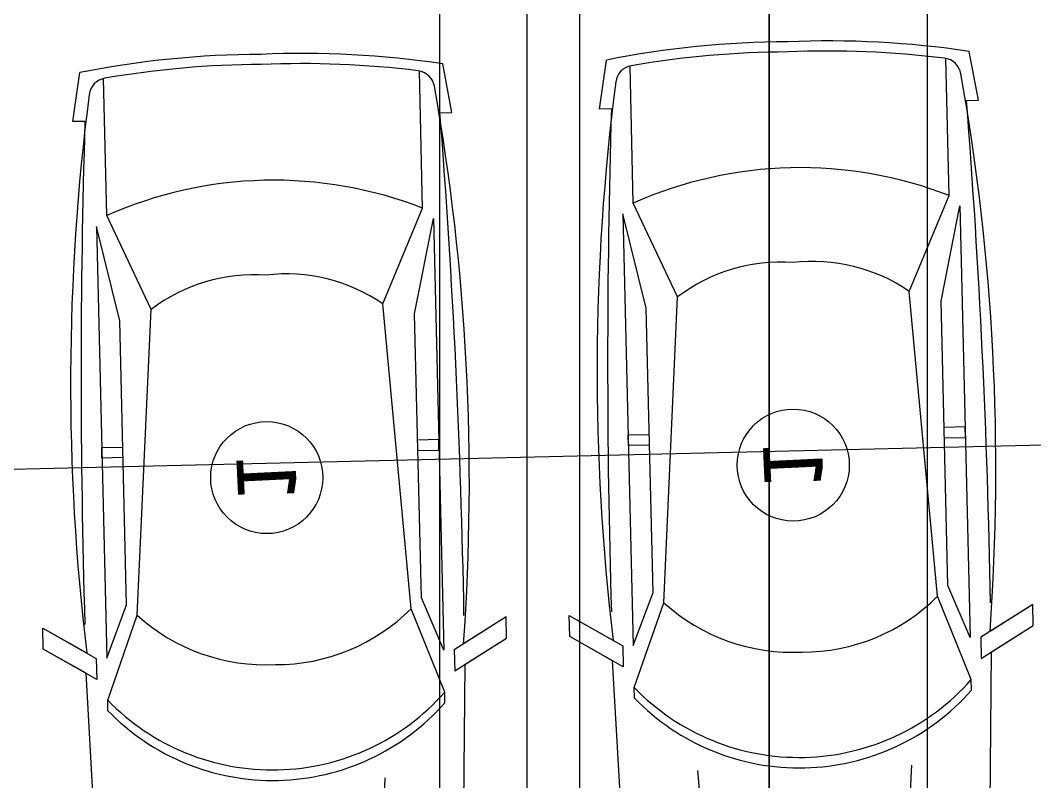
# Model space of a CAD drawing. Header units: millimetres. Extents: x 43168.9 to 43194.6, y -25545.1 to -25543.4.
# Drawn here: x 43170.5008 to 43170.5971, y -25544.7521 to -25544.6798 of the extents above; entities that cross this region are included whole.
import ezdxf
from ezdxf.enums import TextEntityAlignment as Align

# ---------------------------------------------------------------- set-up
doc = ezdxf.new("R2010")
doc.units = ezdxf.units.MM
doc.header["$LTSCALE"] = 200
doc.linetypes.add('DASHDOT', pattern=[1, 0.5, -0.25, 0, -0.25])
doc.linetypes.add('DASHDOT2', pattern=[0.5, 0.25, -0.125, 0, -0.125])
for name, color, linetype in [('aks_sgh', 5, 'DASHDOT2'), ('kesitcizgisi_sgh', 22, 'Continuous'), ('olcuic_sgh', 183, 'Continuous'), ('yapi-yaklasma_sgh', 41, 'DASHDOT')]:
    doc.layers.add(name, color=color, linetype=linetype)
doc.styles.add('text1', font='VERDANA.TTF')

msp = doc.modelspace()

# ---------------------------------------------------------------- linework, layer by layer
at = {"linetype": 'DASHDOT'}
msp.add_line((43170.57187957279, -25544.61378828315), (43170.57187879642, -25544.82648828315), dxfattribs=at)
at = {"color": 0}
for p, q in [((43170.5917574734, -25544.68734068561), (43170.59087339811, -25544.68271779555)), ((43170.5557670677, -25544.68819772506), (43170.55643009596, -25544.68353799382)), ((43170.58897253279, -25544.69640970699), (43170.58866247161, -25544.68338903725)), ((43170.50578123815, -25544.6893880375), (43170.5064442664, -25544.68472830627)), ((43170.53898670323, -25544.69760001943), (43170.53867664205, -25544.6845793497)), ((43170.54177164385, -25544.68853099805), (43170.54088756855, -25544.68390810799)), ((43170.55898052804, -25544.69712390652), (43170.55867046686, -25544.68410323679)), ((43170.50899469848, -25544.69831421897), (43170.50868463731, -25544.68529354924)), ((43170.59061602729, -25544.68736786686), (43170.5917574734, -25544.68734068561)), ((43170.5907577399, -25544.68736449226), (43170.5917574734, -25544.68734068561)), ((43170.54063019774, -25544.6885581793), (43170.54177164385, -25544.68853099805)), ((43170.54077191035, -25544.6885548047), (43170.54177164385, -25544.68853099805)), ((43170.5569085138, -25544.6881705438), (43170.5557670677, -25544.68819772506)), ((43170.55676680119, -25544.6881739184), (43170.5557670677, -25544.68819772506)), ((43170.50692268425, -25544.68936085624), (43170.50578123815, -25544.6893880375)), ((43170.50678097164, -25544.68936423085), (43170.50578123815, -25544.6893880375)), ((43170.56319372186, -25544.70602628134), (43170.55898052804, -25544.69712390652)), ((43170.58518785868, -25544.70550253502), (43170.58897253279, -25544.69640970699)), ((43170.53520202912, -25544.70669284746), (43170.53898670323, -25544.69760001943)), ((43170.5580046012, -25544.69814744667), (43170.5589806739, -25544.73913651982)), ((43170.56021832804, -25544.70709743479), (43170.5580046012, -25544.69814744667)), ((43170.5882108658, -25544.70643084855), (43170.58999607293, -25544.69738563383)), ((43170.58999607293, -25544.69738563383), (43170.59097214563, -25544.73837470698)), ((43170.51320789231, -25544.70721659379), (43170.50899469848, -25544.69831421897)), ((43170.53822503625, -25544.707621161), (43170.54001024337, -25544.69857594627)), ((43170.54001024337, -25544.69857594627), (43170.54098631607, -25544.73956501942)), ((43170.50801877164, -25544.69933775911), (43170.50899484435, -25544.74032683226)), ((43170.51023249849, -25544.70828774723), (43170.50801877164, -25544.69933775911)), ((43170.58787771855, -25544.73444719297), (43170.58518785868, -25544.70550253502)), ((43170.537891889, -25544.73563750541), (43170.53520202912, -25544.70669284746)), ((43170.56188464777, -25544.7350661659), (43170.56319372186, -25544.70602628134)), ((43170.58885364539, -25544.73342365283), (43170.5882108658, -25544.70643084855)), ((43170.51189881821, -25544.73625647834), (43170.51320789231, -25544.70721659379)), ((43170.53886781583, -25544.73461396527), (43170.53822503625, -25544.707621161)), ((43170.56086110763, -25544.73409023906), (43170.56021832804, -25544.70709743479)), ((43170.51087527807, -25544.7352805515), (43170.51023249849, -25544.70828774723)), ((43170.59049601261, -25544.71838003715), (43170.58849654562, -25544.71842765045)), ((43170.59051981926, -25544.71937977064), (43170.59049601261, -25544.71838003715)), ((43170.55850454087, -25544.71914184999), (43170.56050400786, -25544.71909423669)), ((43170.55852834753, -25544.72014158348), (43170.55850454087, -25544.71914184999)), ((43170.58852035227, -25544.71942738394), (43170.59051981926, -25544.71937977064)), ((43170.50851871132, -25544.72033216243), (43170.5105181783, -25544.72028454913)), ((43170.50854251797, -25544.72133189592), (43170.50851871132, -25544.72033216243)), ((43170.54051018305, -25544.71957034959), (43170.53851071607, -25544.71961796289)), ((43170.5405339897, -25544.72057008308), (43170.54051018305, -25544.71957034959)), ((43170.56052781451, -25544.72009397018), (43170.55852834753, -25544.72014158348)), ((43170.51054198496, -25544.72128428262), (43170.50854251797, -25544.72133189592)), ((43170.53853452272, -25544.72061769638), (43170.5405339897, -25544.72057008308)), ((43170.59097214563, -25544.73837470698), (43170.58885364539, -25544.73342365283)), ((43170.54098631607, -25544.73956501942), (43170.53886781583, -25544.73461396527)), ((43170.5589806739, -25544.73913651982), (43170.56086110763, -25544.73409023906)), ((43170.59106737223, -25544.74237364094), (43170.58787771855, -25544.73444719297)), ((43170.50899484435, -25544.74032683226), (43170.51087527807, -25544.7352805515)), ((43170.54108154268, -25544.74356395339), (43170.537891889, -25544.73563750541)), ((43170.55907590051, -25544.74313545379), (43170.56188464777, -25544.7350661659)), ((43170.59689912663, -25544.7352326666), (43170.59197187912, -25544.73835090033)), ((43170.59689912663, -25544.7352326666), (43170.59295732862, -25544.73772725358)), ((43170.59694673993, -25544.73723213358), (43170.59689912663, -25544.7352326666)), ((43170.59694673993, -25544.73723213358), (43170.59689912663, -25544.7352326666)), ((43170.50909007095, -25544.74432576623), (43170.51189881821, -25544.73625647834)), ((43170.54691329707, -25544.73642297904), (43170.54198604957, -25544.73954121277)), ((43170.54691329707, -25544.73642297904), (43170.54297149907, -25544.73891756602)), ((43170.54696091037, -25544.73842244602), (43170.54691329707, -25544.73642297904)), ((43170.54696091037, -25544.73842244602), (43170.54691329707, -25544.73642297904)), ((43170.552910853, -25544.73628015925), (43170.55798094041, -25544.73916032647)), ((43170.552910853, -25544.73628015925), (43170.55696692293, -25544.73858429303)), ((43170.5529584663, -25544.73827962624), (43170.552910853, -25544.73628015925)), ((43170.5529584663, -25544.73827962624), (43170.552910853, -25544.73628015925)), ((43170.50292502344, -25544.73747047169), (43170.50799511086, -25544.74035063891)), ((43170.50292502344, -25544.73747047169), (43170.50698109337, -25544.73977460547)), ((43170.50297263674, -25544.73946993868), (43170.50292502344, -25544.73747047169)), ((43170.50297263674, -25544.73946993868), (43170.50292502344, -25544.73747047169)), ((43170.59201949243, -25544.74035036731), (43170.59694673993, -25544.73723213358)), ((43170.59300494193, -25544.73972672056), (43170.59694673993, -25544.73723213358)), ((43170.54203366287, -25544.74154067975), (43170.54696091037, -25544.73842244602)), ((43170.54301911237, -25544.74091703301), (43170.54696091037, -25544.73842244602)), ((43170.55802855371, -25544.74115979346), (43170.5529584663, -25544.73827962624)), ((43170.55701453623, -25544.74058376001), (43170.5529584663, -25544.73827962624)), ((43170.59197187912, -25544.73835090033), (43170.59201949243, -25544.74035036731)), ((43170.50804272416, -25544.74235010589), (43170.50297263674, -25544.73946993868)), ((43170.50702870668, -25544.74177407245), (43170.50297263674, -25544.73946993868)), ((43170.54198604957, -25544.73954121277), (43170.54203366287, -25544.74154067975)), ((43170.55798094041, -25544.73916032647), (43170.55802855371, -25544.74115979346)), ((43170.50799511086, -25544.74035063891), (43170.50804272416, -25544.74235010589)), ((43170.5585644583, -25544.76773778729), (43170.55701453623, -25544.74058376001)), ((43170.5927492813, -25544.76692374418), (43170.59300494193, -25544.73972672056)), ((43170.54276345175, -25544.76811405662), (43170.54301911237, -25544.74091703301)), ((43170.50857862875, -25544.76892809973), (43170.50702870668, -25544.74177407245)), ((43170.59109117889, -25544.74337337444), (43170.59106737223, -25544.74237364094)), ((43170.54110534933, -25544.74456368688), (43170.54108154268, -25544.74356395339)), ((43170.55909970716, -25544.74413518728), (43170.55907590051, -25544.74313545379)), ((43170.5091138776, -25544.74532549972), (43170.50909007095, -25544.74432576623)), ((43170.56666920123, -25544.76796214452), (43170.56510853593, -25544.75099420185)), ((43170.58466440408, -25544.76753362479), (43170.58541564323, -25544.75051062875)), ((43170.53467857452, -25544.76872393724), (43170.53542981368, -25544.75170094119))]:
    msp.add_line(p, q, dxfattribs=at)
for p, q in [((43170.56885567582, -25544.72225320279), (43170.56885567582, -25544.72225320279)), ((43170.51886984626, -25544.72344351523), (43170.51886984626, -25544.72344351523))]:
    msp.add_line(p, q)
at = {"linetype": 'Continuous'}
for centre in [(43170.57416961337, -25544.72199929788), (43170.52418378381, -25544.72318961031)]:
    msp.add_circle(centre, 0.005320000000000346, dxfattribs=at)
at = {"color": 0}
for centre, radius, start, end in [((43170.5739670659, -25544.77145916172), 0.08965309296207911, 90.20920210520774, 101.280314080021), ((43170.57754126588, -25544.7713740493), 0.08965309296207911, 81.44794005489605, 92.51904979442061), ((43170.5739670659, -25544.77145916172), 0.08868921503438901, 90.20920210520774, 99.8525898110981), ((43170.57754126588, -25544.7713740493), 0.08868921503438901, 82.87566179897829, 92.51904979442061), ((43170.52398123634, -25544.77264947415), 0.08965309296207911, 90.20920210520774, 101.280314080021), ((43170.52755543633, -25544.77256436174), 0.08965309296207911, 81.44794005489605, 92.51904979442061), ((43170.58831752462, -25544.68515567575), 0.0018, 10.08794608925296, 82.87566179897829), ((43170.52398123634, -25544.77264947415), 0.08868921503438901, 90.20920210520774, 99.8525898110981), ((43170.52755543633, -25544.77256436174), 0.08868921503438901, 82.87566179897829, 92.51904979442061), ((43170.53833169507, -25544.68634598819), 0.0018, 10.08794608925296, 82.87566179897829), ((43170.55909911309, -25544.68585145372), 0.0018, 99.8525898110981, 172.6403063385882), ((43170.50911328354, -25544.68704176616), 0.0018, 99.8525898110981, 172.6403063385882), ((43170.76993342589, -25544.71308324426), 0.2143856953616721, 172.6403063385882, 186.8483536933566), ((43170.37901839334, -25544.72239210301), 0.2143856953616721, 355.8798989305535, 10.08794608925296), ((43170.32903256378, -25544.72358241545), 0.2143856953616721, 355.8798989305535, 10.08794608925296), ((43170.71994759634, -25544.7142735567), 0.2143856953616721, 172.6403063385882, 186.8483536933566), ((43169.80244255442, -25544.74891344353), 0.7905727552520726, 1.002819377198221, 4.464956657813337), ((43169.75245672487, -25544.75010375597), 0.7905727552520726, 1.002819377198221, 4.464956657813337), ((43171.34711811992, -25544.71213008792), 0.7905727552520726, 178.2632958276422, 181.7254338023045), ((43171.29713229036, -25544.71332040037), 0.7905727552520726, 178.2632958276422, 181.7254338023045), ((43170.57483356986, -25544.73275721245), 0.03900065930309958, 91.36412606485756, 113.983991346845), ((43170.57483356986, -25544.73275721245), 0.03900065930309958, 68.74426118742127, 91.36412606485756), ((43170.5248477403, -25544.73394752489), 0.03900065930309958, 91.36412606485756, 113.983991346845), ((43170.5248477403, -25544.73394752489), 0.03900065930309958, 68.74426118742127, 91.36412606485756), ((43170.57300464428, -25544.71896327579), 0.01623637964533992, 86.06319933715106, 127.1752903380783), ((43170.57600384476, -25544.71889185584), 0.01623637964533992, 55.55296332372676, 96.66505340765364), ((43170.52301881473, -25544.72015358824), 0.01623637964533992, 86.06319933715106, 127.1752903380783), ((43170.5260180152, -25544.72008216828), 0.01623637964533992, 55.55296332372676, 96.66505340765364), ((43170.57506918277, -25544.72164826737), 0.0181072108613248, 269.781772345199, 315.0215019798766), ((43170.52508335322, -25544.72283857981), 0.0181072108613248, 269.781772345199, 315.0215019798766), ((43170.57406944929, -25544.72167207402), 0.0181072108613248, 227.7067496705724, 272.9464799441023), ((43170.52408361973, -25544.72286238646), 0.0181072108613248, 227.7067496705724, 272.9464799441023), ((43170.57471963803, -25544.7279727736), 0.02178608257773878, 271.3641260648575, 318.6228821496106), ((43170.52473380847, -25544.72916308604), 0.02178608257773878, 271.3641260648575, 318.6228821496106), ((43170.57471963803, -25544.7279727736), 0.02178608257773878, 224.1053709096929, 271.3641260648575), ((43170.57474344467, -25544.72897250709), 0.02178608257773878, 271.3641260648575, 318.6228821496106), ((43170.52473380847, -25544.72916308604), 0.02178608257773878, 224.1053709096929, 271.3641260648575), ((43170.57474344467, -25544.72897250709), 0.02178608257773878, 224.1053709096929, 271.3641260648575), ((43170.52475761512, -25544.73016281953), 0.02178608257773878, 224.1053709096929, 271.3641260648575), ((43170.52475761512, -25544.73016281953), 0.02178608257773878, 271.3641260648575, 318.6228821496106)]:
    msp.add_arc(centre, radius, start, end, dxfattribs=at)
at = {"layer": 'aks_sgh'}
for p, q in [((43170.54887904171, -25543.74091939969), (43170.54887904171, -25544.78991939969)), ((43170.5538790417, -25543.74091939969), (43170.5538790417, -25544.78991939969)), ((43170.58687904171, -25543.74091939969), (43170.58687904171, -25544.78991939969))]:
    msp.add_line(p, q, dxfattribs=at)
at = {"layer": 'kesitcizgisi_sgh', "linetype": 'DASHDOT'}
msp.add_line((43170.5718790417, -25544.79378828315), (43170.5718790417, -25543.7913160191), dxfattribs=at)
at = {"layer": 'olcuic_sgh'}
msp.add_line((43170.54059921535, -25544.55066939969), (43170.54059921535, -25544.77651858315), dxfattribs=at)
at = {"layer": 'yapi-yaklasma_sgh'}
msp.add_line((43171.02012530884, -25544.71004852501), (43170.34399999916, -25544.72614544623), dxfattribs=at)

# ---------------------------------------------------------------- texts
at = {"linetype": 'Continuous', "style": 'text1', "text_generation_flag": 4}
for height, p in [(0.005600000000000385, (43170.57416961337, -25544.72199929788)), (0.005600000000000294, (43170.52418378381, -25544.72318961031))]:
    msp.add_attdef('1', text='', height=height, rotation=92.73556609848184, dxfattribs=at).set_placement(p, align=Align.MIDDLE)

doc.saveas('drawing.dxf')
